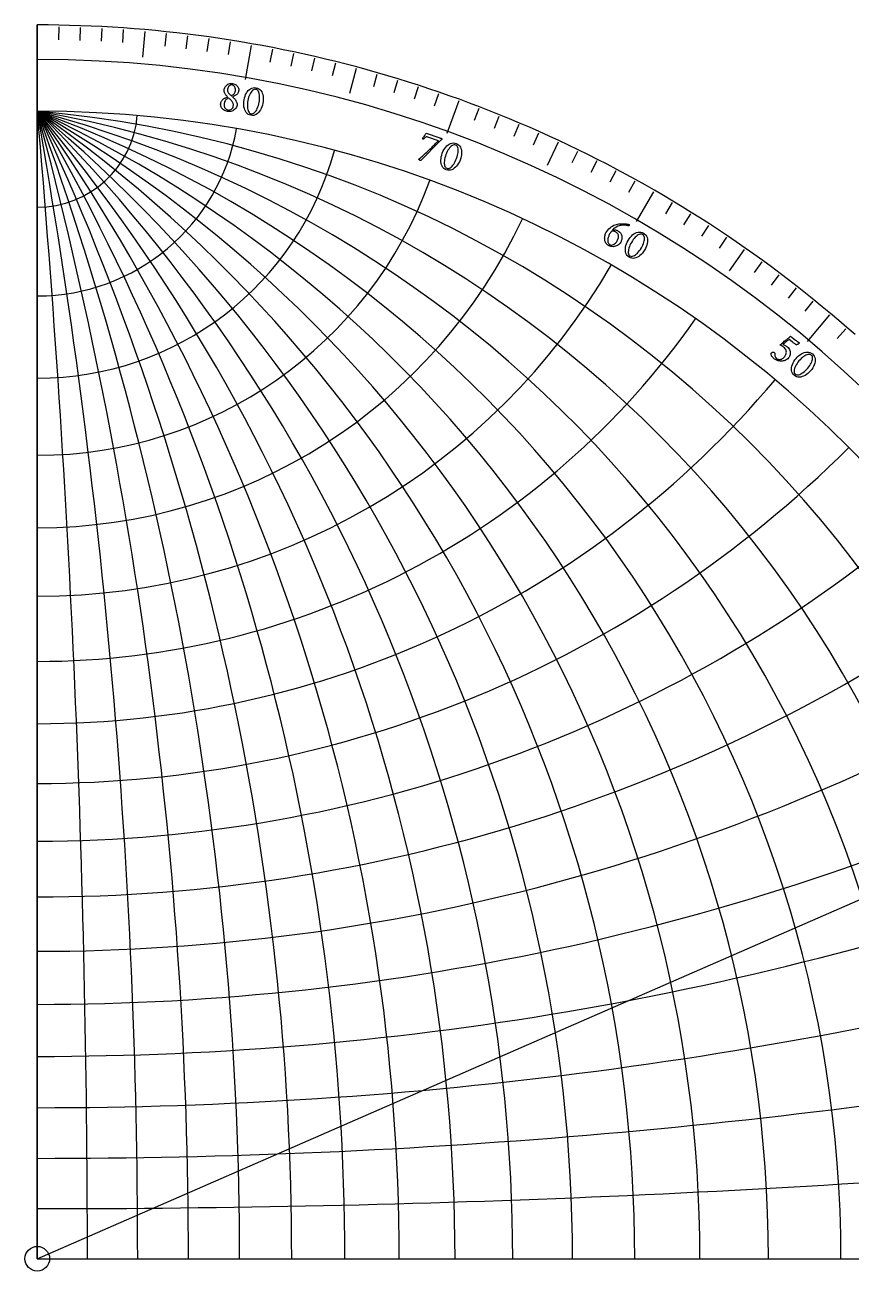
# Model space of a CAD drawing. Header units: millimetres. Extents: x -2 to 160, y -2 to 160.
# Drawn here: x -1.6 to 105.5, y -1.6 to 160 of the extents above; entities that cross this region are included whole.
import ezdxf

# ---------------------------------------------------------------- set-up
doc = ezdxf.new("R2010")
doc.units = ezdxf.units.MM
for name, color, linetype in [('CUT_INNER', 6, 'Continuous'), ('CUT_OUTER', 1, 'Continuous'), ('ENGRAVE', 7, 'Continuous'), ('ENGRAVE_FINE', 8, 'Continuous'), ('TEXT', 5, 'Continuous')]:
    doc.layers.add(name, color=color, linetype=linetype)

msp = doc.modelspace()

# ---------------------------------------------------------------- linework, layer by layer
at = {"layer": 'CUT_INNER'}
msp.add_circle((0, 0), 1.6, dxfattribs=at)
at = {"layer": 'CUT_OUTER'}
msp.add_lwpolyline([(106.0192, 119.8329), (104.9694, 120.7535), (103.9117, 121.665), (102.846, 122.5671), (101.7725, 123.4599), (100.6913, 124.3434), (99.6023, 125.2173), (98.5058, 126.0817), (97.4018, 126.9365), (96.2904, 127.7817), (95.1716, 128.6171), (94.0456, 129.4427), (92.9125, 130.2585), (91.7722, 131.0643), (90.625, 131.8602), (89.4709, 132.646), (88.3099, 133.4217), (87.1422, 134.1873), (85.9679, 134.9426), (84.7871, 135.6877), (83.5998, 136.4224), (82.4061, 137.1468), (81.2061, 137.8607), (80, 138.5641), (78.7878, 139.2569), (77.5695, 139.9392), (76.3454, 140.6107), (75.1155, 141.2716), (73.8798, 141.9217), (72.6385, 142.561), (71.3917, 143.1895), (70.1394, 143.807), (68.8818, 144.4136), (67.6189, 145.0092), (66.3509, 145.5938), (65.0779, 146.1673), (63.7999, 146.7296), (62.517, 147.2808), (61.2293, 147.8207), (59.9371, 148.3494), (58.6402, 148.8668), (57.3389, 149.3729), (56.0332, 149.8676), (54.7232, 150.3508), (53.4091, 150.8226), (52.0909, 151.283), (50.7687, 151.7318), (49.4427, 152.169), (48.1129, 152.5947), (46.7795, 153.0088), (45.4425, 153.4112), (44.102, 153.8019), (42.7581, 154.1809), (41.411, 154.5481), (40.0608, 154.9036), (38.7075, 155.2473), (37.3513, 155.5792), (35.9922, 155.8992), (34.6303, 156.2074), (33.2659, 156.5036), (31.8989, 156.788), (30.5294, 157.0603), (29.1577, 157.3208), (27.7837, 157.5692), (26.4076, 157.8057), (25.0295, 158.0301), (23.6495, 158.2425), (22.2677, 158.4429), (20.8842, 158.6312), (19.4991, 158.8074), (18.1125, 158.9715), (16.7246, 159.1235), (15.3353, 159.2634), (13.9449, 159.3912), (12.5535, 159.5068), (11.161, 159.6102), (9.7678, 159.7016), (8.3738, 159.7807), (6.9791, 159.8477), (5.5839, 159.9025), (4.1883, 159.9452), (2.7924, 159.9756), (1.3962, 159.9939), (0, 160), (0, 160), (0, 0), (160, 0)], dxfattribs=at)
at = {"layer": 'ENGRAVE'}
for points in [[(0, 0), (0, 160)], [(0, 159.776), (0, 155.296)], [(13.9254, 159.168), (13.6326, 155.8208)], [(27.7448, 157.3486), (26.9669, 152.9367)], [(41.3531, 154.3318), (40.4834, 151.0863)], [(0, 0), (0, 148.8)], [(54.6466, 150.1403), (53.1144, 145.9305)], [(67.5243, 144.8062), (66.1043, 141.761)], [(79.888, 138.3701), (77.648, 134.4903)], [(91.6437, 130.8808), (89.7165, 128.1285)], [(102.702, 122.3955), (99.8223, 118.9636)], [(0, 0), (136.3721, 59.5323)], [(0, 0), (160, 0)], [(0, 0), (148.8, 0)], [(0, 0), (148.8, 0)]]:
    msp.add_lwpolyline(points, dxfattribs=at)
for centre, radius, start, end in [((0, 0), 155.52, 0, 90), ((0, 0), 148.8, 0, 90), ((-843.8867, 0), 856.905, 360, 10), ((-408.8246, 0), 435.0621, 360, 20), ((-257.7292, 0), 297.6, 360, 30), ((-177.3329, 0), 231.4917, 360, 40), ((-124.858, 0), 194.2446, 360, 50), ((-85.9097, 0), 171.8194, 360, 60), ((-54.1588, 0), 158.3497, 360, 70), ((-26.2375, 0), 151.0955, 360, 80), ((0, 151.0955), 26.2375, 270, 350), ((0, 158.3497), 54.1588, 270, 340), ((0, 171.8194), 85.9097, 270, 330), ((0, 194.2446), 124.858, 270, 320), ((0, 231.4917), 177.3329, 270, 310), ((0, 297.6), 257.7292, 270, 300), ((0, 435.0621), 408.8246, 270, 290), ((0, 856.905), 843.8867, 270, 280)]:
    msp.add_arc(centre, radius, start, end, dxfattribs=at)
at = {"layer": 'ENGRAVE_FINE'}
for points in [[(2.7885, 159.7517), (2.7592, 158.0719)], [(5.5761, 159.6787), (5.5175, 157.9997)], [(8.362, 159.557), (8.2741, 157.8793)], [(11.1454, 159.3868), (11.0282, 157.7109)], [(16.7011, 158.9007), (16.5255, 157.2299)], [(19.4718, 158.5851), (19.2671, 156.9176)], [(22.2365, 158.2211), (22.0027, 156.5574)], [(24.9945, 157.8089), (24.7317, 156.1496)], [(30.4867, 156.8405), (30.1661, 155.1913)], [(33.2193, 156.2845), (32.87, 154.6412)], [(35.9418, 155.681), (35.5639, 154.044)], [(38.6533, 155.03), (38.2469, 153.3999)], [(44.0402, 153.5865), (43.5772, 151.9716)], [(46.714, 152.7945), (46.2228, 151.188)], [(49.3735, 151.956), (48.8544, 150.3582)], [(52.018, 151.0712), (51.471, 149.4827)], [(57.2586, 149.1637), (56.6565, 147.5953)], [(59.8531, 148.1417), (59.2238, 146.5841)], [(62.4295, 147.0746), (61.773, 145.5281)], [(64.9868, 145.9626), (64.3034, 144.4279)], [(70.0412, 143.6057), (69.3047, 142.0957)], [(72.5368, 142.3615), (71.7741, 140.8646)], [(75.0103, 141.0738), (74.2216, 139.5905)], [(77.4609, 139.7432), (76.6465, 138.2739)], [(82.2907, 136.9548), (81.4255, 135.5147)], [(84.6684, 135.4977), (83.7781, 134.073)], [(87.0202, 133.9994), (86.1053, 132.5905)], [(89.3456, 132.4603), (88.4062, 131.0675)], [(93.914, 129.2615), (92.9265, 127.9024)], [(96.1556, 127.6028), (95.1445, 126.2611)], [(98.3679, 125.9052), (97.3336, 124.5813)], [(100.5503, 124.1693), (99.493, 122.8637)], [(104.8225, 120.5845), (103.7203, 119.3166)]]:
    msp.add_lwpolyline(points, dxfattribs=at)
for centre, radius, start, end in [((-1700.7918, 0), 1707.2885, 360, 5), ((-555.3292, 0), 574.9191, 360, 15), ((-319.1026, 0), 352.0908, 360, 25), ((-212.5084, 0), 259.4249, 360, 35), ((-148.8, 0), 210.435, 360, 45), ((-104.1909, 0), 181.6513, 360, 55), ((-69.3866, 0), 164.1826, 360, 65), ((-39.8708, 0), 154.0491, 360, 75), ((-13.0183, 0), 149.3684, 360, 85), ((0, 149.3684), 13.0183, 270, 355), ((0, 154.0491), 39.8708, 270, 345), ((0, 164.1826), 69.3866, 270, 335), ((0, 181.6513), 104.1909, 270, 325), ((0, 210.435), 148.8, 270, 315), ((0, 259.4249), 212.5084, 270, 305), ((0, 352.0908), 319.1026, 270, 295), ((0, 574.9191), 555.3292, 270, 285), ((0, 1707.2885), 1700.7918, 270, 275)]:
    msp.add_arc(centre, radius, start, end, dxfattribs=at)
at = {"layer": 'TEXT'}
for points in [[(25.315, 152.4029), (25.4388, 152.376), (25.5551, 152.3379), (25.664, 152.2884), (25.7652, 152.2277), (25.8565, 152.1569), (25.9354, 152.0771), (26.002, 151.9884), (26.0561, 151.8908), (26.0952, 151.7851), (26.1166, 151.6722), (26.1204, 151.552), (26.1066, 151.4246), (26.0821, 151.3211), (26.0459, 151.2269), (25.9979, 151.142), (25.9383, 151.0665), (25.8707, 150.9989), (25.7988, 150.9379), (25.7225, 150.8835), (25.6418, 150.8356), (25.5602, 150.793), (25.4812, 150.7544), (25.4047, 150.7197), (25.3308, 150.6889), (25.3147, 150.685), (25.3084, 150.678), (25.3118, 150.6679), (25.3251, 150.6547), (25.4026, 150.5911), (25.4785, 150.5203), (25.5527, 150.4425), (25.6253, 150.3576), (25.693, 150.2676), (25.7528, 150.1745), (25.8047, 150.0784), (25.8486, 149.9792), (25.8813, 149.8786), (25.8998, 149.7782), (25.9039, 149.6781), (25.8938, 149.5783), (25.861, 149.4439), (25.811, 149.3199), (25.7438, 149.2061), (25.6595, 149.1025), (25.5619, 149.011), (25.4547, 148.9331), (25.3379, 148.8689), (25.2115, 148.8184), (25.0794, 148.783), (24.9455, 148.7643), (24.8097, 148.7623), (24.672, 148.7769), (24.5272, 148.8082), (24.3929, 148.8523), (24.269, 148.9091), (24.1554, 148.9788), (24.0545, 149.0596), (23.9684, 149.1495), (23.8971, 149.2488), (23.8408, 149.3573), (23.8006, 149.4731), (23.7779, 149.5941), (23.7728, 149.7204), (23.7853, 149.852), (23.8044, 149.9404), (23.8329, 150.0229), (23.8707, 150.0996), (23.9178, 150.1704), (23.9718, 150.2357), (24.0302, 150.2959), (24.0929, 150.351), (24.1599, 150.401), (24.2291, 150.4462), (24.2979, 150.4871), (24.3664, 150.5236), (24.4346, 150.5557), (24.4997, 150.5843), (24.5589, 150.6101), (24.6121, 150.6333), (24.6594, 150.6538), (24.6693, 150.6606), (24.6734, 150.6676), (24.6717, 150.6748), (24.6641, 150.6823), (24.6117, 150.7298), (24.558, 150.7853), (24.5029, 150.8486), (24.4465, 150.9198), (24.3924, 150.9971), (24.3441, 151.0791), (24.3016, 151.1655), (24.2649, 151.2564), (24.2374, 151.3509), (24.2224, 151.4477), (24.22, 151.5468), (24.2301, 151.6484), (24.2571, 151.7648), (24.2996, 151.8744), (24.3577, 151.977), (24.4315, 152.0728), (24.5176, 152.1594), (24.6127, 152.2346), (24.7169, 152.2984), (24.8301, 152.3508), (24.9487, 152.3891), (25.069, 152.4106), (25.1912, 152.4151), (25.315, 152.4029)], [(25.2538, 152.2138), (25.1544, 152.2185), (25.0588, 152.1992), (24.9671, 152.1556), (24.8793, 152.088), (24.8017, 152.0026), (24.7405, 151.9057), (24.6956, 151.7973), (24.667, 151.6775), (24.6568, 151.575), (24.6606, 151.4787), (24.6782, 151.3885), (24.7098, 151.3045), (24.7511, 151.2265), (24.7982, 151.1546), (24.851, 151.0886), (24.9096, 151.0286), (24.9691, 150.9737), (25.0249, 150.9231), (25.077, 150.8767), (25.1253, 150.8346), (25.1313, 150.8311), (25.1389, 150.828), (25.148, 150.8253), (25.1587, 150.8232), (25.1612, 150.8228), (25.163, 150.8225), (25.1641, 150.8223), (25.1645, 150.8222), (25.1728, 150.8212), (25.1805, 150.821), (25.1876, 150.8217), (25.1941, 150.8231), (25.286, 150.87), (25.3706, 150.9254), (25.4478, 150.9894), (25.5177, 151.0619), (25.578, 151.1433), (25.6266, 151.234), (25.6636, 151.334), (25.6888, 151.4433), (25.6985, 151.5259), (25.6997, 151.6086), (25.6924, 151.6911), (25.6765, 151.7737), (25.6523, 151.8537), (25.6202, 151.9283), (25.58, 151.9977), (25.5319, 152.0619), (25.4754, 152.1175), (25.4102, 152.1614), (25.3364, 152.1935), (25.2538, 152.2138)], [(24.7164, 148.9747), (24.8473, 148.9639), (24.968, 148.9767), (25.0785, 149.0131), (25.1788, 149.0731), (25.2651, 149.1534), (25.3336, 149.2506), (25.3843, 149.3648), (25.417, 149.4959), (25.4252, 149.5812), (25.421, 149.666), (25.4042, 149.7504), (25.3748, 149.8343), (25.3366, 149.9163), (25.2934, 149.9947), (25.2451, 150.0695), (25.1917, 150.1407), (25.1364, 150.2073), (25.0823, 150.2682), (25.0294, 150.3233), (24.9778, 150.3728), (24.9315, 150.4149), (24.8947, 150.4481), (24.8675, 150.4724), (24.8498, 150.4877), (24.8399, 150.4945), (24.8312, 150.4996), (24.8236, 150.503), (24.8173, 150.5048), (24.8094, 150.5057), (24.8028, 150.5057), (24.7975, 150.5048), (24.7935, 150.5029), (24.6745, 150.4466), (24.5703, 150.3828), (24.4806, 150.3114), (24.4056, 150.2324), (24.3437, 150.1433), (24.2933, 150.0413), (24.2544, 149.9265), (24.2269, 149.7988), (24.2148, 149.6878), (24.2154, 149.5832), (24.2287, 149.485), (24.2547, 149.3931), (24.2907, 149.3088), (24.3343, 149.233), (24.3855, 149.1659), (24.4442, 149.1074), (24.508, 149.0585), (24.5747, 149.0201), (24.6441, 148.9921), (24.7164, 148.9747)], [(28.3633, 151.8533), (28.552, 151.8022), (28.7193, 151.7232), (28.8651, 151.6164), (28.9894, 151.482), (29.0926, 151.3252), (29.1751, 151.1512), (29.2369, 150.9603), (29.2781, 150.7523), (29.2991, 150.5327), (29.3006, 150.3069), (29.2827, 150.075), (29.2453, 149.837), (29.1902, 149.6024), (29.1194, 149.3808), (29.0327, 149.1722), (28.9303, 148.9767), (28.8141, 148.799), (28.686, 148.6442), (28.5461, 148.5122), (28.3943, 148.403), (28.2324, 148.3219), (28.062, 148.2742), (27.8832, 148.26), (27.6957, 148.2791), (27.5188, 148.328), (27.3601, 148.4053), (27.2197, 148.511), (27.0974, 148.6452), (26.9939, 148.8021), (26.9096, 148.976), (26.8447, 149.1669), (26.799, 149.3747), (26.7729, 149.5943), (26.7665, 149.8203), (26.7798, 150.0526), (26.813, 150.2913), (26.8642, 150.5267), (26.9317, 150.7494), (27.0155, 150.9592), (27.1157, 151.1562), (27.2306, 151.335), (27.3586, 151.4905), (27.4998, 151.6227), (27.6541, 151.7314), (27.8191, 151.8118), (27.9923, 151.859), (28.1738, 151.8728), (28.3633, 151.8533)], [(28.354, 151.6434), (28.2373, 151.6513), (28.1241, 151.6311), (28.0142, 151.5825), (27.9078, 151.5057), (27.8064, 151.4048), (27.7115, 151.2839), (27.6231, 151.143), (27.5413, 150.9823), (27.4675, 150.8055), (27.4035, 150.6166), (27.3492, 150.4157), (27.3046, 150.2027), (27.2718, 149.99), (27.2521, 149.7841), (27.2452, 149.585), (27.2513, 149.3928), (27.2695, 149.2123), (27.2991, 149.0484), (27.34, 148.9011), (27.3923, 148.7704), (27.4557, 148.661), (27.5299, 148.5775), (27.6152, 148.5198), (27.7113, 148.4879), (27.8329, 148.4795), (27.9491, 148.5007), (28.06, 148.5515), (28.1656, 148.6319), (28.2653, 148.7372), (28.3583, 148.863), (28.4447, 149.0091), (28.5245, 149.1755), (28.5966, 149.3571), (28.6599, 149.5484), (28.7145, 149.7494), (28.7603, 149.9603), (28.7956, 150.1744), (28.8177, 150.3797), (28.8266, 150.576), (28.8222, 150.7636), (28.8051, 150.9386), (28.7758, 151.0976), (28.7344, 151.2404), (28.681, 151.3671), (28.6158, 151.4734), (28.5396, 151.5549), (28.4523, 151.6115), (28.354, 151.6434)], [(52.0787, 145.3872), (52.1325, 145.3685), (52.1887, 145.35), (52.2473, 145.3319), (52.3084, 145.3139), (52.3643, 145.2978), (52.4074, 145.2852), (52.4376, 145.276), (52.4551, 145.2703), (52.4685, 145.262), (52.4755, 145.249), (52.4762, 145.2315), (52.4705, 145.2093), (52.4567, 145.1807), (52.4348, 145.1493), (52.4048, 145.115), (52.3669, 145.0778), (52.3242, 145.0384), (52.2803, 144.9976), (52.235, 144.9554), (52.1885, 144.9116), (49.723, 142.4188), (49.711, 142.4149), (49.6971, 142.4141), (49.6811, 142.4162), (49.6631, 142.4213), (49.6323, 142.4342), (49.5994, 142.452), (49.5643, 142.4747), (49.5272, 142.5023), (49.4947, 142.531), (49.4733, 142.557), (49.4631, 142.5802), (49.4642, 142.6007), (49.5716, 142.6858), (49.6863, 142.7805), (49.8084, 142.8849), (49.9378, 142.999), (50.0722, 143.1196), (50.2091, 143.2439), (50.3487, 143.3718), (50.491, 143.5034), (50.6333, 143.6363), (50.7734, 143.7685), (50.911, 143.9), (51.0463, 144.0307), (51.1771, 144.1581), (51.3015, 144.2797), (51.4193, 144.3956), (51.5305, 144.5058), (51.6331, 144.6076), (51.725, 144.6987), (51.8061, 144.7791), (51.8765, 144.8487), (51.9334, 144.9048), (51.974, 144.945), (51.9984, 144.969), (52.0065, 144.9771), (50.6363, 145.4613), (50.5587, 145.4814), (50.4866, 145.4858), (50.4199, 145.4745), (50.3587, 145.4475), (50.2991, 145.4051), (50.2373, 145.3473), (50.1734, 145.2742), (50.1073, 145.1858), (50.0961, 145.1736), (50.0795, 145.1679), (50.0573, 145.1687), (50.0297, 145.1759), (50.0204, 145.1798), (50.0092, 145.186), (49.9961, 145.1944), (49.981, 145.2049), (49.9661, 145.2161), (49.9537, 145.2265), (49.9436, 145.2361), (49.936, 145.2448), (50.0092, 145.3425), (50.0818, 145.4415), (50.1537, 145.5419), (50.225, 145.6436), (50.2915, 145.7404), (50.3492, 145.8262), (50.3981, 145.9009), (50.4382, 145.9644)], [(54.3015, 144.6211), (54.4784, 144.5379), (54.6294, 144.4311), (54.7545, 144.3007), (54.8536, 144.1467), (54.9279, 143.9743), (54.979, 143.7887), (55.0067, 143.5899), (55.0111, 143.3779), (54.9937, 143.158), (54.956, 142.9354), (54.898, 142.7102), (54.8199, 142.4822), (54.725, 142.2607), (54.6167, 142.0549), (54.4951, 141.8645), (54.3603, 141.6897), (54.215, 141.5349), (54.062, 141.4046), (53.9013, 141.299), (53.7328, 141.2178), (53.5593, 141.166), (53.3833, 141.1487), (53.2047, 141.1657), (53.0234, 141.2171), (52.8576, 141.296), (52.7148, 141.3997), (52.5948, 141.5282), (52.4977, 141.6816), (52.423, 141.854), (52.3702, 142.0399), (52.3394, 142.2391), (52.3306, 142.4518), (52.3429, 142.6726), (52.3758, 142.8962), (52.4293, 143.1227), (52.5035, 143.352), (52.5948, 143.575), (52.6999, 143.7825), (52.8189, 143.9746), (52.9517, 144.1512), (53.096, 144.3074), (53.2491, 144.4383), (53.411, 144.5439), (53.5818, 144.6242), (53.7583, 144.6747), (53.9371, 144.6911), (54.1182, 144.6732), (54.3015, 144.6211)], [(54.2558, 144.416), (54.1423, 144.4441), (54.0273, 144.4437), (53.9107, 144.415), (53.7925, 144.3578), (53.6752, 144.2761), (53.5607, 144.1735), (53.4492, 144.0501), (53.3406, 143.906), (53.2373, 143.7447), (53.1415, 143.5698), (53.0531, 143.3814), (52.9722, 143.1794), (52.903, 142.9756), (52.8478, 142.7763), (52.8065, 142.5814), (52.7791, 142.391), (52.7657, 142.2101), (52.7664, 142.0435), (52.7811, 141.8914), (52.8099, 141.7537), (52.8533, 141.6349), (52.9119, 141.5397), (52.9858, 141.4681), (53.075, 141.42), (53.1933, 141.3906), (53.3114, 141.3913), (53.4294, 141.4221), (53.5474, 141.4829), (53.6638, 141.5694), (53.7773, 141.677), (53.8877, 141.8059), (53.9952, 141.956), (54.0977, 142.1223), (54.1933, 142.2996), (54.282, 142.4882), (54.3637, 142.6879), (54.4357, 142.8926), (54.4931, 143.0909), (54.5359, 143.2828), (54.5641, 143.4682), (54.5777, 143.6436), (54.5765, 143.8052), (54.5605, 143.953), (54.5299, 144.0871), (54.4842, 144.2031), (54.4233, 144.2966), (54.3471, 144.3675), (54.2558, 144.416)], [(75.2816, 133.3037), (75.4022, 133.2276), (75.5056, 133.1454), (75.5917, 133.0571), (75.6605, 132.9627), (75.7142, 132.8645), (75.7553, 132.7648), (75.7837, 132.6635), (75.7994, 132.5607), (75.8045, 132.4583), (75.8013, 132.3581), (75.7898, 132.2602), (75.7698, 132.1646), (75.7441, 132.0738), (75.715, 131.9903), (75.6825, 131.9142), (75.6468, 131.8453), (75.5622, 131.7171), (75.4637, 131.603), (75.3514, 131.5031), (75.2252, 131.4173), (75.0899, 131.3474), (74.9498, 131.2951), (74.8051, 131.2604), (74.6556, 131.2432), (74.5053, 131.2457), (74.358, 131.2701), (74.2137, 131.3162), (74.0723, 131.3842), (73.9684, 131.4508), (73.8767, 131.5266), (73.7971, 131.6117), (73.7296, 131.706), (73.6737, 131.8071), (73.6286, 131.9123), (73.5944, 132.0218), (73.5711, 132.1355), (73.5581, 132.2516), (73.555, 132.3685), (73.5616, 132.4862), (73.578, 132.6045), (73.6035, 132.7207), (73.6373, 132.8319), (73.6794, 132.9381), (73.7298, 133.0392), (73.8411, 133.2221), (73.9648, 133.3914), (74.1011, 133.5472), (74.2498, 133.6894), (74.409, 133.8155), (74.5763, 133.9229), (74.7519, 134.0116), (74.9356, 134.0816), (75.0808, 134.1237), (75.2306, 134.1582), (75.3852, 134.185), (75.5444, 134.2041), (75.705, 134.216), (75.8638, 134.2214), (76.0207, 134.2202), (76.1757, 134.2124), (76.3254, 134.1984), (76.4664, 134.1785), (76.5985, 134.1526), (76.7219, 134.1208), (76.7361, 134.1078), (76.743, 134.0895), (76.7425, 134.0659), (76.7348, 134.0368), (76.7239, 134.0074), (76.7141, 133.9829), (76.7053, 133.9631), (76.6976, 133.9482), (76.6001, 133.9673), (76.4943, 133.9845), (76.3803, 133.9996), (76.258, 134.0127), (76.1293, 134.0211), (75.996, 134.022), (75.8582, 134.0153), (75.7158, 134.0012), (75.571, 133.9769), (75.4259, 133.9399), (75.2805, 133.8901), (75.1348, 133.8276), (74.9903, 133.7497), (74.8486, 133.6542), (74.7097, 133.5409), (74.5735, 133.4098), (74.6693, 133.4218), (74.7657, 133.4257), (74.8625, 133.4213), (74.9597, 133.4087), (75.053, 133.3897), (75.1377, 133.3658), (75.2139, 133.3372), (75.2816, 133.3037)], [(74.4117, 133.2155), (74.3842, 133.1775), (74.357, 133.1385), (74.3301, 133.0985), (74.3034, 133.0575), (74.2773, 133.0158), (74.2517, 132.9738), (74.2268, 132.9314), (74.2026, 132.8887), (74.1577, 132.8032), (74.1163, 132.7134), (74.0782, 132.6192), (74.0434, 132.5207), (74.0135, 132.4203), (73.9901, 132.3204), (73.9731, 132.221), (73.9626, 132.1222), (73.9596, 132.0259), (73.9654, 131.9342), (73.9799, 131.8472), (74.003, 131.7648), (74.0362, 131.6896), (74.0806, 131.6242), (74.1363, 131.5686), (74.2032, 131.5228), (74.3233, 131.4732), (74.4483, 131.4572), (74.5785, 131.4748), (74.7138, 131.526), (74.8463, 131.6061), (74.9679, 131.7106), (75.0787, 131.8396), (75.1786, 131.9931), (75.2337, 132.099), (75.2787, 132.2055), (75.3138, 132.3128), (75.3388, 132.4208), (75.3516, 132.5274), (75.3503, 132.6303), (75.3348, 132.7297), (75.305, 132.8255), (75.2588, 132.9156), (75.194, 132.998), (75.1105, 133.0725), (75.0084, 133.1393), (74.9526, 133.168), (74.8917, 133.1942), (74.8256, 133.2178), (74.7543, 133.239), (74.6775, 133.2524), (74.5948, 133.253), (74.5062, 133.2407), (74.4117, 133.2155)], [(78.5897, 132.9946), (78.7495, 132.882), (78.8797, 132.7506), (78.9802, 132.6004), (79.051, 132.4315), (79.0943, 132.2489), (79.1124, 132.0572), (79.1051, 131.8566), (79.0727, 131.6471), (79.0174, 131.4335), (78.9416, 131.2209), (78.8454, 131.0091), (78.7288, 130.7982), (78.5969, 130.5966), (78.4545, 130.4126), (78.3017, 130.2463), (78.1386, 130.0975), (77.9686, 129.9703), (77.7953, 129.8686), (77.6187, 129.7924), (77.4387, 129.7417), (77.2588, 129.7209), (77.0825, 129.7344), (76.9095, 129.7822), (76.7399, 129.8643), (76.5903, 129.9708), (76.4677, 130.0977), (76.3719, 130.2451), (76.3029, 130.413), (76.2593, 130.5958), (76.2396, 130.788), (76.2438, 130.9896), (76.272, 131.2005), (76.3226, 131.4158), (76.3938, 131.6303), (76.4858, 131.8441), (76.5986, 132.057), (76.7273, 132.2608), (76.8669, 132.4469), (77.0174, 132.6154), (77.1789, 132.7662), (77.348, 132.895), (77.5215, 132.9973), (77.6994, 133.0732), (77.8815, 133.1227), (78.0641, 133.1418), (78.243, 133.1268), (78.4183, 133.0778), (78.5897, 132.9946)], [(78.5091, 132.8005), (78.4022, 132.8479), (78.2889, 132.8676), (78.169, 132.8595), (78.0428, 132.8237), (77.913, 132.7636), (77.7825, 132.6824), (77.6512, 132.5803), (77.5193, 132.4572), (77.3895, 132.3163), (77.2648, 132.1608), (77.1451, 131.9905), (77.0303, 131.8057), (76.9268, 131.617), (76.8377, 131.4303), (76.7632, 131.2455), (76.7032, 131.0628), (76.6586, 130.8869), (76.6303, 130.7228), (76.6184, 130.5704), (76.6228, 130.4298), (76.645, 130.3053), (76.6862, 130.2014), (76.7465, 130.118), (76.826, 130.0551), (76.9374, 130.0057), (77.0538, 129.9858), (77.1754, 129.9956), (77.3021, 130.0351), (77.4318, 130.1), (77.5622, 130.1863), (77.6934, 130.2941), (77.8253, 130.4232), (77.9551, 130.5691), (78.0801, 130.7272), (78.2001, 130.8975), (78.3153, 131.0799), (78.4217, 131.2691), (78.5127, 131.4544), (78.5882, 131.6359), (78.6482, 131.8136), (78.6919, 131.984), (78.7188, 132.1434), (78.7288, 132.2917), (78.7219, 132.4291), (78.6971, 132.5512), (78.6533, 132.6539), (78.5906, 132.737), (78.5091, 132.8005)], [(97.2138, 118.2653), (97.3334, 118.1547), (97.431, 118.0377), (97.5067, 117.9142), (97.5605, 117.7844), (97.5949, 117.6519), (97.6127, 117.5205), (97.6137, 117.3902), (97.5981, 117.261), (97.5674, 117.1369), (97.5232, 117.0215), (97.4655, 116.9151), (97.3945, 116.8174), (97.2982, 116.714), (97.1944, 116.6259), (97.083, 116.5528), (96.9642, 116.495), (96.8406, 116.4512), (96.7149, 116.4204), (96.5869, 116.4026), (96.4569, 116.3979), (96.3265, 116.4052), (96.1976, 116.4239), (96.0703, 116.4538), (95.9445, 116.495), (95.8223, 116.5464), (95.7059, 116.607), (95.5951, 116.6768), (95.4901, 116.7557), (95.4465, 116.7939), (95.4002, 116.8395), (95.351, 116.8924), (95.2991, 116.9527), (95.2487, 117.0173), (95.2043, 117.083), (95.1659, 117.1498), (95.1335, 117.2178), (95.1307, 117.2349), (95.1294, 117.2583), (95.1294, 117.2881), (95.1309, 117.3241), (95.1355, 117.3617), (95.1451, 117.3963), (95.1595, 117.4278), (95.1789, 117.4563), (95.2188, 117.4984), (95.262, 117.5303), (95.3086, 117.5521), (95.3586, 117.5637), (95.4082, 117.5657), (95.4539, 117.5589), (95.4956, 117.5432), (95.5334, 117.5185), (95.5722, 117.4798), (95.5991, 117.4362), (95.6143, 117.3877), (95.6176, 117.3345), (95.6159, 117.2797), (95.616, 117.2267), (95.618, 117.1754), (95.6219, 117.1258), (95.631, 117.0701), (95.6469, 117.0167), (95.6699, 116.9655), (95.6997, 116.9166), (95.7341, 116.8705), (95.7707, 116.8276), (95.8096, 116.788), (95.8507, 116.7517), (95.9119, 116.7082), (95.98, 116.6726), (96.055, 116.6447), (96.137, 116.6247), (96.2245, 116.6158), (96.316, 116.6213), (96.4116, 116.6412), (96.5112, 116.6756), (96.6131, 116.7275), (96.7153, 116.8002), (96.818, 116.8937), (96.9211, 117.0079), (96.9745, 117.0812), (97.0204, 117.163), (97.0589, 117.2534), (97.0898, 117.3523), (97.1094, 117.457), (97.114, 117.5648), (97.1036, 117.6755), (97.0781, 117.7892), (97.0332, 117.9032), (96.9646, 118.0146), (96.8721, 118.1235), (96.7558, 118.2298), (96.7157, 118.2605), (96.6673, 118.2937), (96.6107, 118.3295), (96.5458, 118.3677), (96.4806, 118.4034), (96.4232, 118.4312), (96.3736, 118.4514), (96.3317, 118.4638), (96.3261, 118.4704), (96.3229, 118.4793), (96.322, 118.4906), (96.3234, 118.5041), (96.3267, 118.5183), (96.3318, 118.5317), (96.3384, 118.5442), (96.3467, 118.5559), (96.4718, 118.6591), (96.5969, 118.7622), (96.7221, 118.8653), (96.8474, 118.9683), (96.9705, 119.0696), (97.0894, 119.1673), (97.2041, 119.2614), (97.3145, 119.352), (97.4176, 119.4369), (97.5102, 119.5141), (97.5922, 119.5836), (97.6637, 119.6453), (98.3177, 119.1085), (98.3638, 119.0714), (98.4113, 119.0349), (98.4603, 118.9991), (98.5108, 118.9639), (98.5601, 118.9307), (98.6057, 118.9011), (98.6476, 118.8751), (98.6857, 118.8526), (98.7174, 118.8344), (98.7401, 118.8215), (98.7537, 118.8137), (98.7582, 118.8111), (98.7638, 118.7957), (98.769, 118.7815), (98.7738, 118.7686), (98.7782, 118.757), (98.7809, 118.7462), (98.7808, 118.736), (98.7777, 118.7263), (98.7718, 118.7171), (98.7631, 118.7087), (98.748, 118.6965), (98.7265, 118.6808), (98.6987, 118.6614), (98.6663, 118.6402), (98.631, 118.619), (98.5929, 118.5978), (98.5519, 118.5767), (98.5098, 118.5572), (98.4681, 118.5411), (98.4268, 118.5285), (98.386, 118.5191), (98.3349, 118.554), (98.2794, 118.5926), (98.2193, 118.6348), (98.1546, 118.6808), (98.0854, 118.7315), (98.0113, 118.7879), (97.9325, 118.8501), (97.849, 118.918), (97.4775, 119.2227), (97.3764, 119.1403), (97.2749, 119.0569), (97.1731, 118.9724), (97.0709, 118.8868), (96.9694, 118.802), (96.8697, 118.7199), (96.7718, 118.6405), (96.6757, 118.5639), (96.7384, 118.5414), (96.807, 118.5118), (96.8814, 118.4749), (96.9618, 118.4309), (97.04, 118.3848), (97.1081, 118.3418), (97.166, 118.302), (97.2138, 118.2653)], [(100.49, 117.3272), (100.6278, 117.1885), (100.7332, 117.0365), (100.8061, 116.8711), (100.8465, 116.6925), (100.8575, 116.5051), (100.842, 116.3133), (100.8, 116.117), (100.7317, 115.9163), (100.6401, 115.7155), (100.5286, 115.5193), (100.397, 115.3275), (100.2456, 115.14), (100.0807, 114.9643), (99.9085, 114.8079), (99.7292, 114.6706), (99.5427, 114.5524), (99.3532, 114.4567), (99.1649, 114.3866), (98.9777, 114.3423), (98.7917, 114.3236), (98.6109, 114.3343), (98.4395, 114.3782), (98.2775, 114.4553), (98.1248, 114.5656), (97.996, 114.6965), (97.8972, 114.8427), (97.8285, 115.0045), (97.7897, 115.1818), (97.7785, 115.3695), (97.7924, 115.5622), (97.8316, 115.7599), (97.896, 115.9628), (97.9832, 116.166), (98.0906, 116.3649), (98.2183, 116.5595), (98.3664, 116.7496), (98.5285, 116.9279), (98.6983, 117.0869), (98.8757, 117.2268), (99.061, 117.3472), (99.2499, 117.4447), (99.4385, 117.5153), (99.6269, 117.5592), (99.8148, 117.5762), (99.9979, 117.5634), (100.1715, 117.5176), (100.3356, 117.4388), (100.49, 117.3272)], [(100.3769, 117.15), (100.2799, 117.2152), (100.1717, 117.2543), (100.0523, 117.2672), (99.9217, 117.2539), (99.7835, 117.2172), (99.6408, 117.1599), (99.4939, 117.0821), (99.3426, 116.9838), (99.1903, 116.8676), (99.0404, 116.736), (98.893, 116.5892), (98.7479, 116.4271), (98.6131, 116.2593), (98.493, 116.0908), (98.3876, 115.9218), (98.2967, 115.7523), (98.2222, 115.5868), (98.1659, 115.4301), (98.1277, 115.2821), (98.1076, 115.1428), (98.1078, 115.0164), (98.1304, 114.9069), (98.1753, 114.8143), (98.2427, 114.7386), (98.3438, 114.6706), (98.455, 114.6308), (98.5764, 114.6193), (98.7081, 114.6362), (98.8471, 114.6776), (98.9905, 114.74), (99.1384, 114.8233), (99.2907, 114.9276), (99.4439, 115.0487), (99.5944, 115.1827), (99.7422, 115.3295), (99.8873, 115.4892), (100.0249, 115.657), (100.1467, 115.8237), (100.2526, 115.9894), (100.3425, 116.154), (100.4152, 116.3141), (100.4694, 116.4664), (100.505, 116.6108), (100.522, 116.7473), (100.5187, 116.8719), (100.4935, 116.9806), (100.4462, 117.0733), (100.3769, 117.15)]]:
    msp.add_lwpolyline(points, close=True, dxfattribs=at)

doc.saveas('drawing.dxf')
